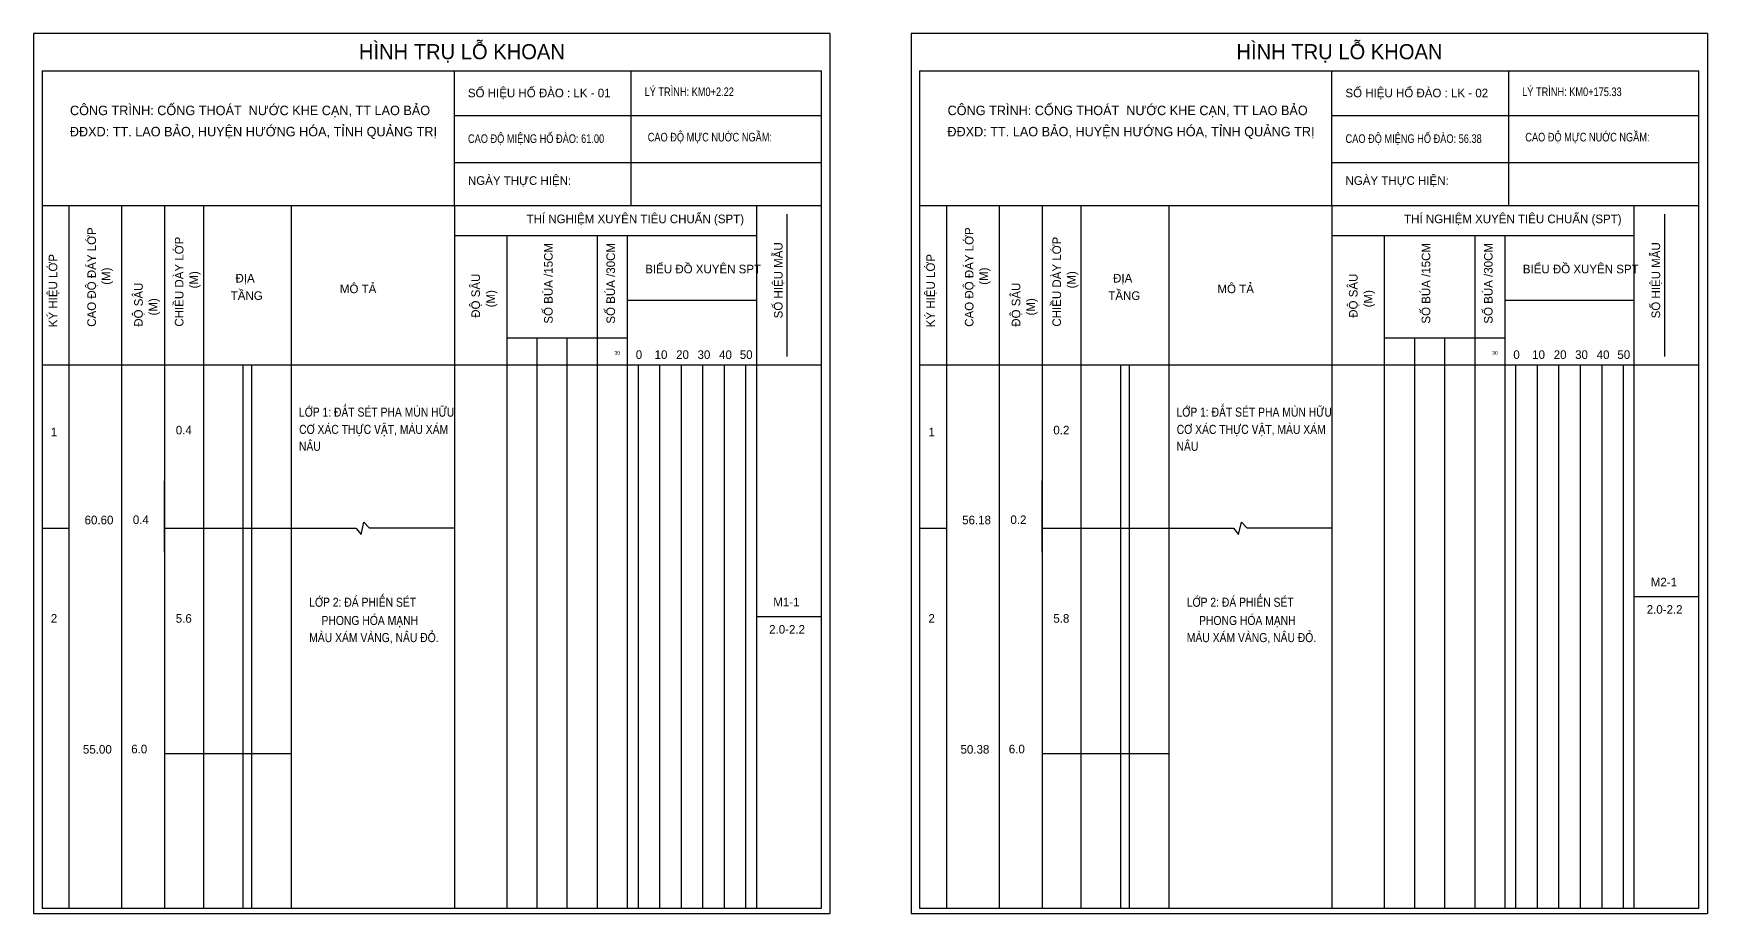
# Model space of a CAD drawing. Header units: metres. Extents: x 2360 to 4597, y 3667 to 5085.
# Drawn here: x 4207.9 to 4596.8, y 4386.7 to 4591.1 of the extents above; entities that cross this region are included whole.
import ezdxf
from ezdxf.enums import TextEntityAlignment as Align

# ---------------------------------------------------------------- set-up
doc = ezdxf.new("R2010")
doc.units = ezdxf.units.M
doc.header["$MEASUREMENT"] = 0
doc.layers.add('Dia-Chat', color=8, linetype='Continuous')
doc.layers.add('Tieu-De', color=4, linetype='Continuous')
doc.styles.add('Kten1', font='VHAVAN.TTF')
doc.styles.get("Standard").update_dxf_attribs({"font": 'VHARIALN.TTF', "height": 2})

msp = doc.modelspace()

# ---------------------------------------------------------------- linework, layer by layer
at = {"color": 1}
for p, q in [((4207.932, 4591.138), (4207.932, 4386.729)), ((4392.932, 4591.138), (4207.932, 4591.138)), ((4411.771, 4591.138), (4411.771, 4386.729)), ((4596.771, 4591.138), (4411.771, 4591.138)), ((4207.932, 4386.729), (4392.932, 4386.729)), ((4411.771, 4386.729), (4596.771, 4386.729))]:
    msp.add_line(p, q, dxfattribs=at)
for p, q in [((4209.932, 4582.496), (4209.932, 4387.956)), ((4390.932, 4387.956), (4390.932, 4582.496)), ((4413.771, 4582.496), (4413.771, 4387.956)), ((4594.771, 4387.956), (4594.771, 4582.496)), ((4209.932, 4551.184), (4390.932, 4551.184)), ((4209.932, 4551.184), (4390.932, 4551.184)), ((4216.131, 4551.184), (4216.131, 4387.956)), ((4228.395, 4551.184), (4228.395, 4387.956)), ((4238.375, 4551.184), (4238.375, 4387.956)), ((4247.394, 4551.184), (4247.394, 4387.956)), ((4267.772, 4551.184), (4267.772, 4387.956)), ((4305.688, 4551.184), (4305.688, 4387.956)), ((4375.932, 4387.956), (4375.932, 4551.184)), ((4413.771, 4551.184), (4594.771, 4551.184)), ((4413.771, 4551.184), (4594.771, 4551.184)), ((4419.97, 4551.184), (4419.97, 4387.956)), ((4432.234, 4551.184), (4432.234, 4387.956)), ((4442.214, 4551.184), (4442.214, 4387.956)), ((4451.233, 4551.184), (4451.233, 4387.956)), ((4471.611, 4551.184), (4471.611, 4387.956)), ((4509.527, 4551.184), (4509.527, 4387.956)), ((4579.771, 4387.956), (4579.771, 4551.184)), ((4305.688, 4544.184), (4375.932, 4544.184)), ((4307.444, 4544.184), (4375.932, 4544.184)), ((4317.932, 4387.956), (4317.932, 4544.184)), ((4338.932, 4387.956), (4338.932, 4544.184)), ((4345.932, 4387.956), (4345.932, 4544.184)), ((4509.527, 4544.184), (4579.771, 4544.184)), ((4511.283, 4544.184), (4579.771, 4544.184)), ((4521.771, 4387.956), (4521.771, 4544.184)), ((4542.771, 4387.956), (4542.771, 4544.184)), ((4549.771, 4387.956), (4549.771, 4544.184)), ((4345.932, 4529.184), (4375.932, 4529.184)), ((4549.771, 4529.184), (4579.771, 4529.184)), ((4324.932, 4387.956), (4324.932, 4520.417)), ((4331.932, 4387.956), (4331.932, 4520.417)), ((4528.771, 4387.956), (4528.771, 4520.417)), ((4535.771, 4387.956), (4535.771, 4520.417)), ((4209.932, 4514.184), (4390.932, 4514.184)), ((4209.932, 4514.184), (4216.131, 4514.184)), ((4256.583, 4514.184), (4256.583, 4387.956)), ((4258.583, 4514.184), (4258.583, 4387.956)), ((4348.432, 4387.956), (4348.432, 4514.184)), ((4348.432, 4387.956), (4348.432, 4514.184)), ((4353.432, 4387.956), (4353.432, 4514.184)), ((4358.432, 4387.956), (4358.432, 4514.184)), ((4363.432, 4387.956), (4363.432, 4514.184)), ((4368.432, 4387.956), (4368.432, 4514.184)), ((4373.432, 4387.956), (4373.432, 4514.184)), ((4413.771, 4514.184), (4594.771, 4514.184)), ((4413.771, 4514.184), (4419.97, 4514.184)), ((4460.422, 4514.184), (4460.422, 4387.956)), ((4462.422, 4514.184), (4462.422, 4387.956)), ((4552.271, 4387.956), (4552.271, 4514.184)), ((4552.271, 4387.956), (4552.271, 4514.184)), ((4557.271, 4387.956), (4557.271, 4514.184)), ((4562.271, 4387.956), (4562.271, 4514.184)), ((4567.271, 4387.956), (4567.271, 4514.184)), ((4572.271, 4387.956), (4572.271, 4514.184)), ((4577.271, 4387.956), (4577.271, 4514.184)), ((4238.375, 4470.687), (4238.375, 4487.223)), ((4442.214, 4470.687), (4442.214, 4487.223)), ((4209.932, 4476.264), (4216.131, 4476.264)), ((4413.771, 4476.264), (4419.97, 4476.264)), ((4209.932, 4387.956), (4390.932, 4387.956)), ((4413.771, 4387.956), (4594.771, 4387.956))]:
    msp.add_line(p, q)
at = {"color": 2}
for p, q in [((4346.704, 4582.496), (4346.704, 4551.184)), ((4550.543, 4582.496), (4550.543, 4551.184))]:
    msp.add_line(p, q, dxfattribs=at)
at = {"color": 1, "flags": 128}
for points in [[(4392.932, 4591.138), (4392.932, 4386.729)], [(4596.771, 4591.138), (4596.771, 4386.729)]]:
    msp.add_lwpolyline(points, dxfattribs=at)
at = {"flags": 128}
for points in [[(4238.375, 4514.184), (4267.772, 4514.184)], [(4442.214, 4514.184), (4471.611, 4514.184)], [(4238.375, 4476.264), (4267.772, 4476.264)], [(4442.214, 4476.264), (4471.611, 4476.264)], [(4238.375, 4423.862), (4267.772, 4423.862)], [(4442.214, 4423.862), (4471.611, 4423.862)]]:
    msp.add_lwpolyline(points, dxfattribs=at)
at = {"color": 2}
for points in [[(4267.772, 4476.264), (4282.836, 4476.264), (4284.011, 4474.772), (4284.688, 4477.661), (4285.925, 4476.299), (4305.688, 4476.299)], [(4471.611, 4476.264), (4486.675, 4476.264), (4487.85, 4474.772), (4488.527, 4477.661), (4489.764, 4476.299), (4509.527, 4476.299)]]:
    msp.add_lwpolyline(points, dxfattribs=at)
at = {"layer": 'Tieu-De'}
for p, q in [((4209.932, 4582.496), (4390.932, 4582.496)), ((4209.932, 4582.496), (4390.932, 4582.496)), ((4209.932, 4582.496), (4390.909, 4582.496)), ((4209.932, 4582.496), (4390.932, 4582.496)), ((4306.432, 4582.496), (4390.932, 4582.496)), ((4413.771, 4582.496), (4594.771, 4582.496)), ((4413.771, 4582.496), (4594.771, 4582.496)), ((4413.771, 4582.496), (4594.748, 4582.496)), ((4413.771, 4582.496), (4594.771, 4582.496)), ((4510.271, 4582.496), (4594.771, 4582.496)), ((4305.688, 4572.066), (4390.932, 4572.066)), ((4306.432, 4572.066), (4390.932, 4572.066)), ((4509.527, 4572.066), (4594.771, 4572.066)), ((4510.271, 4572.066), (4594.771, 4572.066)), ((4305.688, 4561.184), (4390.932, 4561.184)), ((4509.527, 4561.184), (4594.771, 4561.184)), ((4382.905, 4549.191), (4382.905, 4516.106)), ((4586.744, 4549.191), (4586.744, 4516.106)), ((4317.932, 4520.417), (4345.932, 4520.417)), ((4521.771, 4520.417), (4549.771, 4520.417))]:
    msp.add_line(p, q, dxfattribs=at)
for points in [[(4305.688, 4551.184), (4305.688, 4582.496)], [(4509.527, 4551.184), (4509.527, 4582.496)], [(4579.771, 4460.339), (4594.771, 4460.339)], [(4375.932, 4455.716), (4390.932, 4455.716)]]:
    msp.add_lwpolyline(points, dxfattribs=at)

# ---------------------------------------------------------------- texts
at = {"layer": 'Dia-Chat', "color": 3}
for s, p in [('LíP 1: ®Êt SÐT PHA MïN H÷U', (4269.594, 4502.14)), ('LíP 1: ®Êt SÐT PHA MïN H÷U', (4473.433, 4502.14)), ('C¥ X¸C THùC VËT, mµu x¸m', (4269.651, 4498.131)), ('C¥ X¸C THùC VËT, mµu x¸m', (4473.49, 4498.131)), ('n©u', (4269.585, 4494.202)), ('n©u', (4473.424, 4494.202)), ('LíP 2: §¸ PHIÕN SÐT', (4271.982, 4457.98)), ('LíP 2: §¸ PHIÕN SÐT', (4475.822, 4457.98)), ('PHONG HãA M¹NH', (4274.827, 4453.744)), ('PHONG HãA M¹NH', (4478.666, 4453.744)), ('mµu x¸m vµng, n©u ®á. ', (4271.974, 4449.774)), ('mµu x¸m vµng, n©u ®á. ', (4475.813, 4449.774))]:
    msp.add_text(s, height=2.1, dxfattribs=at).set_placement(p)
at = {"layer": 'Tieu-De', "style": 'Kten1'}
for s, height, p in [('H×NH TRô Lç KHOAN', 3.5, (4283.516, 4585.167)), ('H×NH TRô Lç KHOAN', 3.5, (4487.355, 4585.167)), ('Sè hiÖu Hè §µO : LK - 01', 2, (4308.832, 4576.314)), ('Sè hiÖu Hè §µO : LK - 02', 2, (4512.671, 4576.314)), ('Ngµy thùc hiÖn:     ', 2, (4308.845, 4555.978)), ('Ngµy thùc hiÖn:     ', 2, (4512.684, 4555.978)), ('THÝ NGHIÖM XUY£N TI£U CHUÈN (SPT)', 2, (4322.457, 4547.071)), ('THÝ NGHIÖM XUY£N TI£U CHUÈN (SPT)', 2, (4526.296, 4547.071)), ('BIÓU §å xuyªn spt', 2, (4350.035, 4535.429)), ('BIÓU §å xuyªn spt', 2, (4553.875, 4535.429)), (' §ÞA ', 2, (4254.121, 4533.297)), (' §ÞA ', 2, (4457.96, 4533.297)), ('TÇNG', 2, (4253.753, 4529.254)), ('  M¤ T¶', 2, (4277.617, 4530.821)), ('TÇNG', 2, (4457.592, 4529.254)), ('  M¤ T¶', 2, (4481.456, 4530.821)), ('30', 0.85, (4342.884, 4516.551)), ('0', 2, (4347.828, 4515.545)), ('10', 2, (4352.204, 4515.545)), ('20', 2, (4357.206, 4515.545)), ('30', 2, (4362.182, 4515.545)), ('40', 2, (4367.184, 4515.523)), ('50', 2, (4371.99, 4515.545)), ('30', 0.85, (4546.723, 4516.551)), ('0', 2, (4551.667, 4515.545)), ('10', 2, (4556.043, 4515.545)), ('20', 2, (4561.045, 4515.545)), ('30', 2, (4566.021, 4515.545)), ('40', 2, (4571.023, 4515.523)), ('50', 2, (4575.829, 4515.545)), ('1', 2, (4211.964, 4497.56)), ('0.4', 2, (4240.983, 4498.014)), ('1', 2, (4415.803, 4497.56)), ('0.2', 2, (4444.822, 4498.014)), ('60.60', 2, (4219.803, 4477.134)), ('0.4', 2, (4231.015, 4477.204)), ('56.18', 2, (4423.642, 4477.134)), ('0.2', 2, (4434.854, 4477.204)), ('M2-1', 2, (4583.6, 4462.704)), ('M1-1', 2, (4379.761, 4458.081)), ('2', 2, (4211.964, 4454.282)), ('5.6', 2, (4240.983, 4454.269)), ('2', 2, (4415.803, 4454.282)), ('5.8', 2, (4444.822, 4454.269)), ('2.0-2.2', 2, (4582.647, 4456.359)), ('2.0-2.2', 2, (4378.808, 4451.736)), ('55.00', 2, (4219.425, 4423.868)), ('6.0', 2, (4230.638, 4423.938)), ('50.38', 2, (4423.264, 4423.868)), ('6.0', 2, (4434.477, 4423.938))]:
    msp.add_text(s, height=height, dxfattribs=at).set_placement(p)
at = {"layer": 'Tieu-De', "style": 'Kten1', "width": 0.8}
for s, p in [('lý tr×nh: KM0+2.22', (4349.875, 4576.595)), ('lý tr×nh: KM0+175.33', (4553.714, 4576.595)), ('CAO §é MIÖNG Hè §µO: 61.00', (4308.859, 4565.713)), ('Cao ®é mùc nuíc ngÇm: ', (4350.607, 4566.062)), ('CAO §é MIÖNG Hè §µO: 56.38', (4512.698, 4565.713)), ('Cao ®é mùc nuíc ngÇm: ', (4554.446, 4566.062))]:
    msp.add_text(s, height=2, dxfattribs=at).set_placement(p)
at = {"layer": 'Tieu-De', "color": 2, "style": 'Kten1'}
for s, p in [('c«ng tr×nh: CèNG THO¸T  N¦íC KHE C¹N, TT LAO B¶O', (4258.241, 4573.266)), ('c«ng tr×nh: CèNG THO¸T  N¦íC KHE C¹N, TT LAO B¶O', (4462.08, 4573.266)), ('§§XD: TT. LAO B¶O, huyÖn H¦íNG HãA, TØNH QU¶NG TRÞ', (4259.015, 4568.346)), ('§§XD: TT. LAO B¶O, huyÖn H¦íNG HãA, TØNH QU¶NG TRÞ', (4462.854, 4568.346))]:
    msp.add_text(s, height=2.2, dxfattribs=at).set_placement(p, align=Align.MIDDLE_CENTER)
at = {"layer": 'Tieu-De', "style": 'Kten1'}
for s, height, p in [('cao ®é ®¸y líp', 2, (4222.432, 4523.011)), ('cao ®é ®¸y líp', 2, (4426.271, 4523.011)), ('CHIÒU Dµy líp', 2.00004, (4242.768, 4523.05)), ('  Sè BóA /15cm', 2, (4328.533, 4522.259)), ('  Sè BóA /30cm', 2, (4343.011, 4522.259)), ('Sè hiÖu mÉu ', 2.00004, (4381.926, 4524.968)), ('CHIÒU Dµy líp', 2.00004, (4446.607, 4523.05)), ('  Sè BóA /15cm', 2, (4532.372, 4522.259)), ('  Sè BóA /30cm', 2, (4546.85, 4522.259)), ('Sè hiÖu mÉu ', 2.00004, (4585.765, 4524.968)), ('ký hiÖu líp', 2, (4213.465, 4522.906)), ('ký hiÖu líp', 2, (4417.304, 4522.906)), ('             (m)', 2, (4225.799, 4523.11)), ('             (m)', 2.00004, (4246.168, 4522.263)), ('    ®é S¢U', 2, (4311.639, 4522.132)), ('             (m)', 2, (4429.638, 4523.11)), ('             (m)', 2.00004, (4450.007, 4522.263)), ('    ®é S¢U', 2, (4515.478, 4522.132)), (' ®é S¢U', 2, (4233.313, 4522.274)), (' (m)', 2.0001, (4315.106, 4526.79)), (' ®é S¢U', 2, (4437.152, 4522.274)), (' (m)', 2.0001, (4518.945, 4526.79)), ('             (m)', 2.00004, (4236.714, 4515.978)), ('             (m)', 2.00004, (4440.553, 4515.978))]:
    msp.add_text(s, height=height, rotation=90, dxfattribs=at).set_placement(p)

doc.saveas('drawing.dxf')
